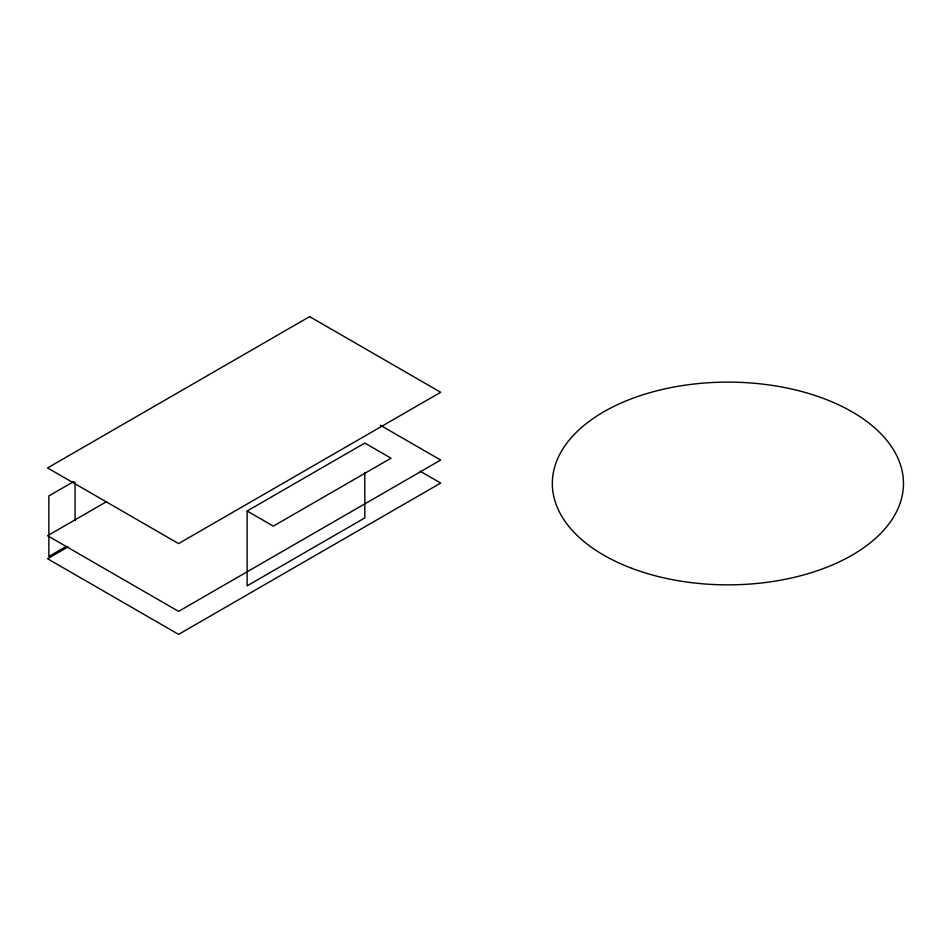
<?xml version="1.0" encoding="UTF-8"?>
<svg xmlns="http://www.w3.org/2000/svg" width="951" height="951" viewBox="0 0 951 951"><rect width="100%" height="100%" fill="white"/><g stroke="black" fill="none" stroke-linecap="round" stroke-linejoin="round"><path stroke-width="1.43" d="M73.821 481.515L48.858 495.923L48.858 556.454L66.332 546.361M106.643 501.605L47.55 535.722L178.586 611.374L440.67 460.07L380.293 425.204M68.103 546.849L47.55 558.724L178.586 634.376L440.67 483.06L420.116 471.197M247.129 511.008L364.815 443.059L391.027 458.192L273.341 526.129L247.129 511.008L247.129 585.84L364.815 517.903L364.815 472.409M75.07 482.276L75.07 520.649M309.634 316.624L47.55 467.94L178.586 543.592L440.67 392.276L309.634 316.624M631.975 568.389A175.566 101.365 0 0 0 903.212 489.004A175.566 101.365 0 0 0 648.523 393.072A175.566 101.365 0 0 0 631.975 568.389"/></g></svg>
